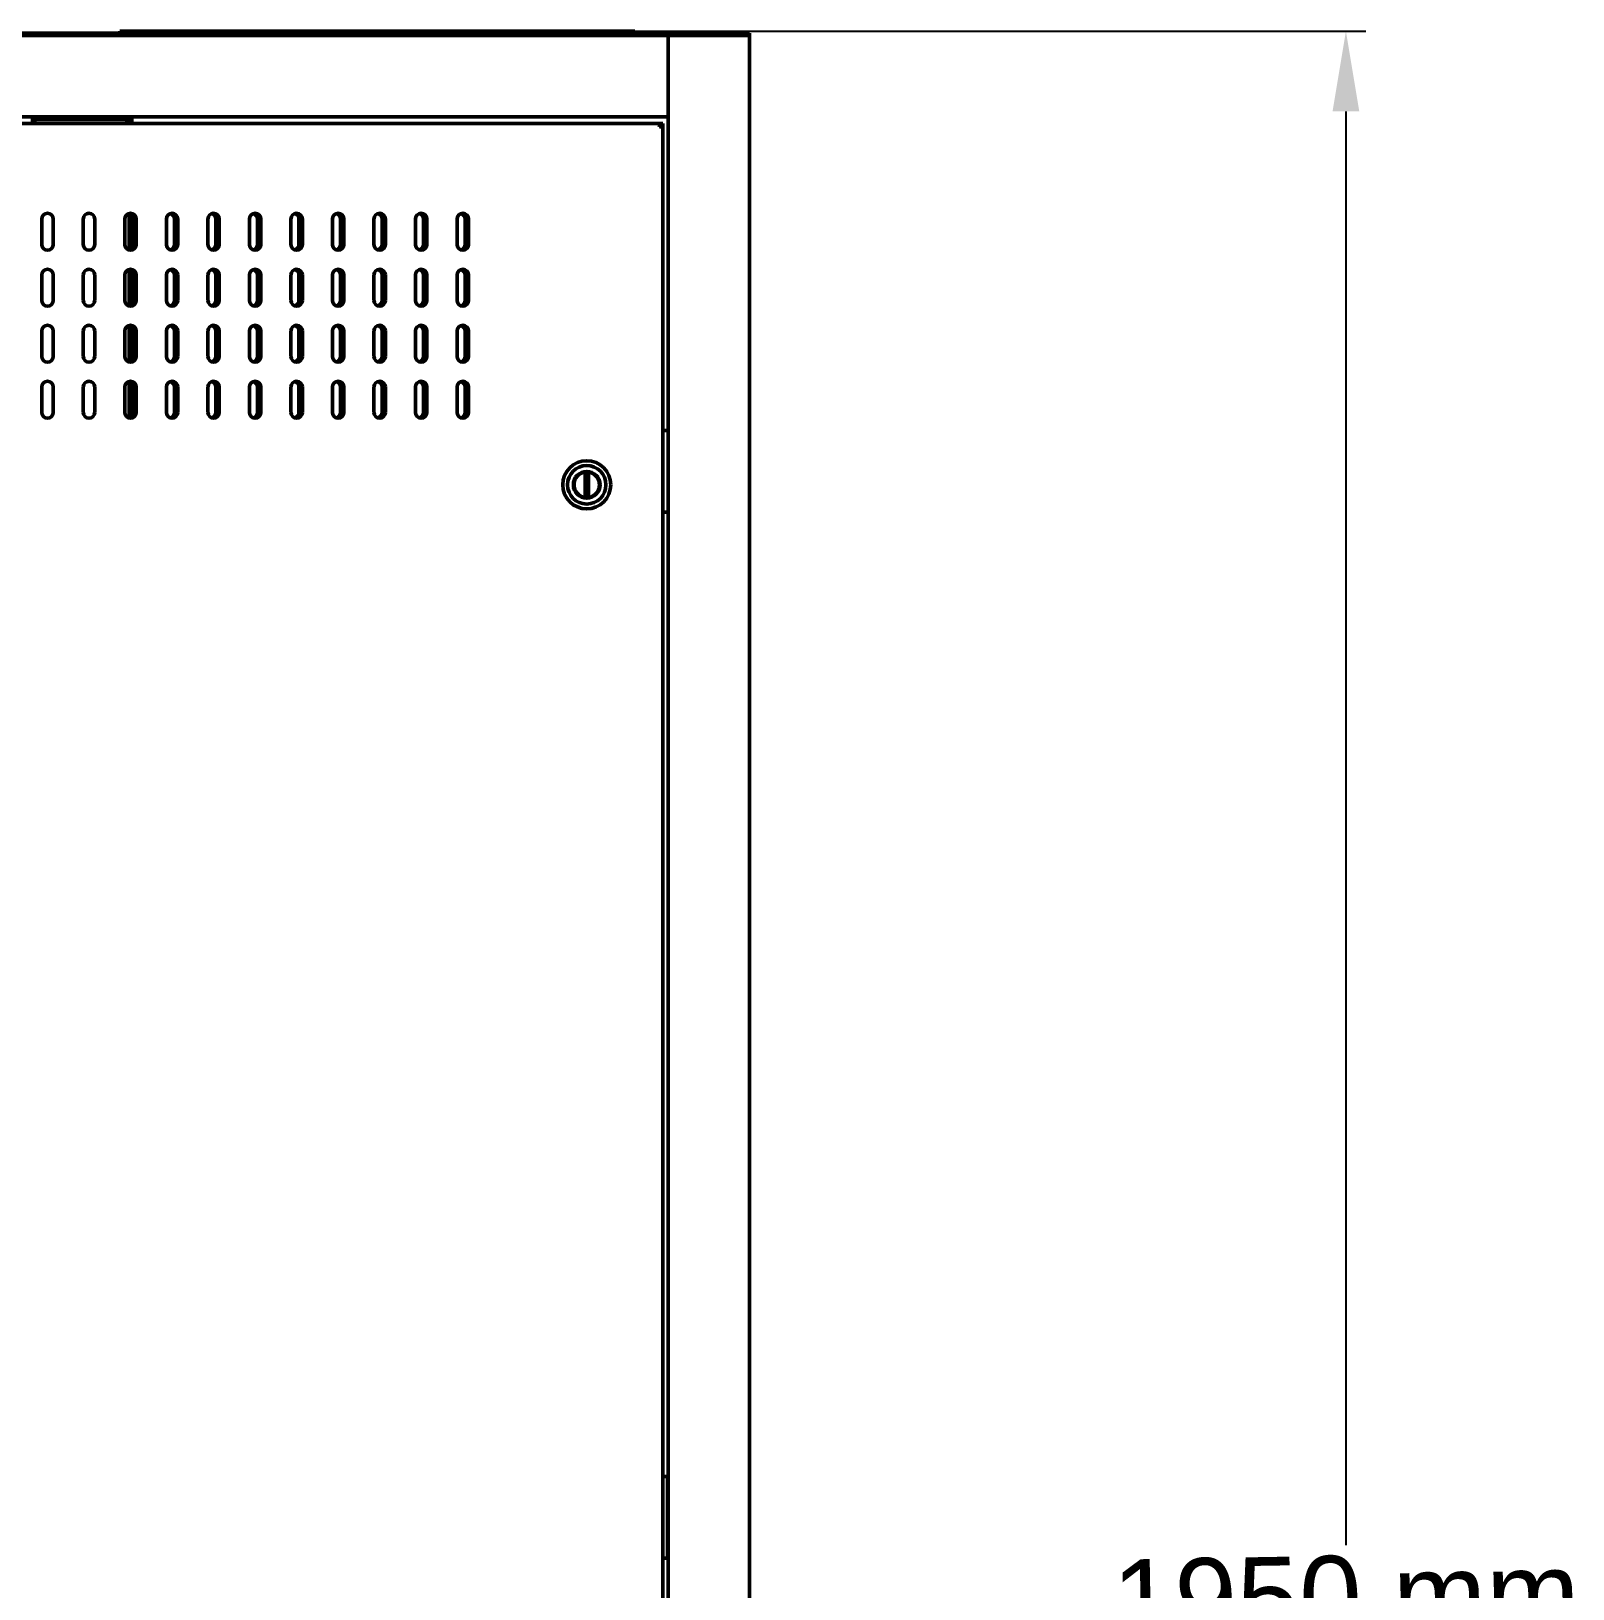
# Model space of a CAD drawing. Header units: millimetres. Extents: x -1 to 171, y 0 to 195.
# Drawn here: x 75.2 to 171.2, y 98 to 195 of the extents above; entities that cross this region are included whole.
import ezdxf

# ---------------------------------------------------------------- set-up
doc = ezdxf.new("R2010")
doc.units = ezdxf.units.MM
doc.layers.add('Visible (ANSI)', color=7, linetype='Continuous', lineweight=50)
doc.styles.get("Standard").update_dxf_attribs({"font": 'arial.ttf'})
doc.dimstyles.new('ISO-25', dxfattribs={"dimtxt": 2.5, "dimasz": 2.5, "dimexe": 1.25, "dimexo": 0.625, "dimtad": 1, "dimtxsty": 'Standard', "dimcen": 2.5, "dimadec": 0, "dimazin": 0, "dimtfac": 1, "dimtmove": 0, "dimatfit": 3, "dimfxl": 1, "dimarcsym": 0})

# ---------------------------------------------------------------- blocks, each defined once
blk = doc.blocks.new('*D21')
at = {"color": 0, "lineweight": -2}
for p, q in [((112.763, 195), (158.313, 195)), ((157.063, 190), (157.063, 100.678)), ((157.063, 5), (157.063, 94.322)), ((119.895, 0), (158.313, 0))]:
    blk.add_line(p, q, dxfattribs=at)
at = {"color": 0}
for points in [[(157.896, 190), (156.229, 190), (157.063, 195)], [(156.229, 5), (157.896, 5), (157.063, 0)]]:
    blk.add_solid(points, dxfattribs=at)
at = {"layer": 'Defpoints', "color": 0}
for p in [(112.138, 195), (157.063, 195), (119.27, 0)]:
    blk.add_point(p, dxfattribs=at)
at = {"color": 0, "insert": (157.063, 97.5), "char_height": 5, "attachment_point": 5, "rotation": 1}
blk.add_mtext('1950 mm', dxfattribs=at)

msp = doc.modelspace()

# ---------------------------------------------------------------- linework, layer by layer
at = {"layer": 'Visible (ANSI)'}
for p, q in [((4.403, 194.878), (119.27, 194.878)), ((4.403, 194.726), (119.27, 194.726)), ((80.678, 195), (81.313, 195)), ((80.678, 195), (80.678, 194.878)), ((112.138, 195), (81.313, 195)), ((112.138, 195), (112.772, 195)), ((112.772, 194.878), (112.772, 195)), ((114.831, 194.726), (114.831, 194.092)), ((114.831, 190.287), (114.831, 194.092)), ((115.465, 194.726), (119.27, 194.726)), ((119.27, 194.878), (119.904, 194.878)), ((119.904, 194.726), (119.27, 194.726)), ((119.904, 194.726), (119.27, 194.726)), ((119.904, 194.726), (119.904, 194.878)), ((119.904, 194.726), (119.904, 0)), ((114.831, 190.287), (114.831, 189.653)), ((8.842, 189.653), (114.831, 189.653)), ((9.159, 189.257), (114.514, 189.257)), ((75.23, 189.653), (75.23, 189.257)), ((75.306, 189.501), (75.306, 189.653)), ((81.191, 189.501), (75.306, 189.501)), ((81.191, 189.653), (81.191, 189.501)), ((81.267, 189.257), (81.267, 189.653)), ((81.419, 189.653), (81.419, 189.257)), ((114.514, 189.135), (114.514, 189.257)), ((114.831, 189.653), (114.831, 15.219)), ((114.276, 189.017), (114.279, 189.02)), ((114.483, 189.133), (114.514, 189.133)), ((114.514, 189.133), (114.514, 15.462)), ((81.267, 181.367), (81.267, 183.644)), ((81.419, 181.365), (81.419, 183.645)), ((75.816, 181.713), (75.816, 183.298)), ((76.526, 183.298), (76.526, 181.713)), ((78.403, 181.713), (78.403, 183.298)), ((79.113, 183.298), (79.113, 181.713)), ((80.99, 181.713), (80.99, 183.298)), ((81.49, 183.298), (81.49, 181.713)), ((81.701, 183.298), (81.701, 181.713)), ((83.578, 181.713), (83.578, 183.298)), ((84.077, 183.298), (84.077, 181.713)), ((84.288, 183.298), (84.288, 181.713)), ((86.165, 181.713), (86.165, 183.298)), ((86.664, 183.298), (86.664, 181.713)), ((86.875, 183.298), (86.875, 181.713)), ((88.752, 181.713), (88.752, 183.298)), ((89.252, 183.298), (89.252, 181.713)), ((89.462, 183.298), (89.462, 181.713)), ((91.339, 181.713), (91.339, 183.298)), ((91.839, 183.298), (91.839, 181.713)), ((92.049, 183.298), (92.049, 181.713)), ((93.926, 181.713), (93.926, 183.298)), ((94.426, 183.298), (94.426, 181.713)), ((94.636, 183.298), (94.636, 181.713)), ((96.513, 181.713), (96.513, 183.298)), ((97.013, 183.298), (97.013, 181.713)), ((97.224, 183.298), (97.224, 181.713)), ((99.1, 181.713), (99.1, 183.298)), ((99.6, 183.298), (99.6, 181.713)), ((99.811, 183.298), (99.811, 181.713)), ((101.688, 181.713), (101.688, 183.298)), ((102.187, 183.298), (102.187, 181.713)), ((102.398, 183.298), (102.398, 181.713)), ((75.816, 178.225), (75.816, 179.811)), ((76.526, 179.811), (76.526, 178.225)), ((78.403, 178.225), (78.403, 179.811)), ((79.113, 179.811), (79.113, 178.225)), ((80.99, 178.225), (80.99, 179.811)), ((81.267, 177.879), (81.267, 180.157)), ((81.419, 177.878), (81.419, 180.158)), ((81.49, 179.811), (81.49, 178.225)), ((81.701, 179.811), (81.701, 178.225)), ((83.578, 178.225), (83.578, 179.811)), ((84.077, 179.811), (84.077, 178.225)), ((84.288, 179.811), (84.288, 178.225)), ((86.165, 178.225), (86.165, 179.811)), ((86.664, 179.811), (86.664, 178.225)), ((86.875, 179.811), (86.875, 178.225)), ((88.752, 178.225), (88.752, 179.811)), ((89.252, 179.811), (89.252, 178.225)), ((89.462, 179.811), (89.462, 178.225)), ((91.339, 178.225), (91.339, 179.811)), ((91.839, 179.811), (91.839, 178.225)), ((92.049, 179.811), (92.049, 178.225)), ((93.926, 178.225), (93.926, 179.811)), ((94.426, 179.811), (94.426, 178.225)), ((94.636, 179.811), (94.636, 178.225)), ((96.513, 178.225), (96.513, 179.811)), ((97.013, 179.811), (97.013, 178.225)), ((97.224, 179.811), (97.224, 178.225)), ((99.1, 178.225), (99.1, 179.811)), ((99.6, 179.811), (99.6, 178.225)), ((99.811, 179.811), (99.811, 178.225)), ((101.688, 178.225), (101.688, 179.811)), ((102.187, 179.811), (102.187, 178.225)), ((102.398, 179.811), (102.398, 178.225)), ((81.267, 174.391), (81.267, 176.669)), ((81.419, 174.39), (81.419, 176.67)), ((75.816, 174.738), (75.816, 176.323)), ((76.526, 176.323), (76.526, 174.738)), ((78.403, 174.738), (78.403, 176.323)), ((79.113, 176.323), (79.113, 174.738)), ((80.99, 174.738), (80.99, 176.323)), ((81.49, 176.323), (81.49, 174.738)), ((81.701, 176.323), (81.701, 174.738)), ((83.578, 174.738), (83.578, 176.323)), ((84.077, 176.323), (84.077, 174.738)), ((84.288, 176.323), (84.288, 174.738)), ((86.165, 174.738), (86.165, 176.323)), ((86.664, 176.323), (86.664, 174.738)), ((86.875, 176.323), (86.875, 174.738)), ((88.752, 174.738), (88.752, 176.323)), ((89.252, 176.323), (89.252, 174.738)), ((89.462, 176.323), (89.462, 174.738)), ((91.339, 174.738), (91.339, 176.323)), ((91.839, 176.323), (91.839, 174.738)), ((92.049, 176.323), (92.049, 174.738)), ((93.926, 174.738), (93.926, 176.323)), ((94.426, 176.323), (94.426, 174.738)), ((94.636, 176.323), (94.636, 174.738)), ((96.513, 174.738), (96.513, 176.323)), ((97.013, 176.323), (97.013, 174.738)), ((97.224, 176.323), (97.224, 174.738)), ((99.1, 174.738), (99.1, 176.323)), ((99.6, 176.323), (99.6, 174.738)), ((99.811, 176.323), (99.811, 174.738)), ((101.688, 174.738), (101.688, 176.323)), ((102.187, 176.323), (102.187, 174.738)), ((102.398, 176.323), (102.398, 174.738)), ((75.816, 171.25), (75.816, 172.835)), ((76.526, 172.835), (76.526, 171.25)), ((78.403, 171.25), (78.403, 172.835)), ((79.113, 172.835), (79.113, 171.25)), ((80.99, 171.25), (80.99, 172.835)), ((81.267, 170.904), (81.267, 173.182)), ((81.419, 170.903), (81.419, 173.183)), ((81.49, 172.835), (81.49, 171.25)), ((81.701, 172.835), (81.701, 171.25)), ((83.578, 171.25), (83.578, 172.835)), ((84.077, 172.835), (84.077, 171.25)), ((84.288, 172.835), (84.288, 171.25)), ((86.165, 171.25), (86.165, 172.835)), ((86.664, 172.835), (86.664, 171.25)), ((86.875, 172.835), (86.875, 171.25)), ((88.752, 171.25), (88.752, 172.835)), ((89.252, 172.835), (89.252, 171.25)), ((89.462, 172.835), (89.462, 171.25)), ((91.339, 171.25), (91.339, 172.835)), ((91.839, 172.835), (91.839, 171.25)), ((92.049, 172.835), (92.049, 171.25)), ((93.926, 171.25), (93.926, 172.835)), ((94.426, 172.835), (94.426, 171.25)), ((94.636, 172.835), (94.636, 171.25)), ((96.513, 171.25), (96.513, 172.835)), ((97.013, 172.835), (97.013, 171.25)), ((97.224, 172.835), (97.224, 171.25)), ((99.1, 171.25), (99.1, 172.835)), ((99.6, 172.835), (99.6, 171.25)), ((99.811, 172.835), (99.811, 171.25)), ((101.688, 171.25), (101.688, 172.835)), ((102.187, 172.835), (102.187, 171.25)), ((102.398, 172.835), (102.398, 171.25)), ((114.514, 170.118), (114.527, 170.118)), ((114.527, 170.118), (114.831, 170.118)), ((109.667, 165.954), (109.667, 167.529)), ((109.867, 167.529), (109.867, 165.954)), ((114.527, 165.045), (114.514, 165.045)), ((114.831, 165.045), (114.527, 165.045)), ((114.514, 104.957), (114.792, 104.957)), ((114.792, 104.957), (114.792, 104.323)), ((114.792, 100.518), (114.792, 104.323)), ((114.792, 100.518), (114.792, 99.884)), ((114.514, 99.884), (114.792, 99.884))]:
    msp.add_line(p, q, dxfattribs=at)
for radius in [1.498, 1.198, 0.834, 0.804]:
    msp.add_circle((109.767, 166.741), radius, dxfattribs=at)
for centre, radius, start, end in [((76.171, 183.298), 0.355, 0, 180), ((78.758, 183.298), 0.355, 0, 180), ((81.346, 183.298), 0.355, 0, 180), ((81.135, 183.298), 0.355, 0, 36.8699), ((83.933, 183.298), 0.355, 0, 180), ((83.722, 183.298), 0.355, 0, 72.75678), ((86.52, 183.298), 0.355, 0, 180), ((86.309, 183.298), 0.355, 0, 72.75678), ((89.107, 183.298), 0.355, 0, 180), ((88.896, 183.298), 0.355, 0, 72.75678), ((91.694, 183.298), 0.355, 0, 180), ((91.484, 183.298), 0.355, 0, 72.75678), ((94.281, 183.298), 0.355, 0, 180), ((94.071, 183.298), 0.355, 0, 72.75678), ((96.868, 183.298), 0.355, 0, 180), ((96.658, 183.298), 0.355, 0, 72.75678), ((99.456, 183.298), 0.355, 0, 180), ((99.245, 183.298), 0.355, 0, 72.75678), ((102.043, 183.298), 0.355, 0, 180), ((101.832, 183.298), 0.355, 0, 72.75678), ((76.171, 181.713), 0.355, 180, 0), ((78.758, 181.713), 0.355, 180, 0), ((81.346, 181.713), 0.355, 180, 0), ((81.135, 181.713), 0.355, 323.1301, 0), ((83.933, 181.713), 0.355, 180, 0), ((83.722, 181.713), 0.355, 287.24322, 0), ((86.52, 181.713), 0.355, 180, 0), ((86.309, 181.713), 0.355, 287.24322, 0), ((89.107, 181.713), 0.355, 180, 0), ((88.896, 181.713), 0.355, 287.24322, 0), ((91.694, 181.713), 0.355, 180, 0), ((91.484, 181.713), 0.355, 287.24322, 0), ((94.281, 181.713), 0.355, 180, 0), ((94.071, 181.713), 0.355, 287.24322, 0), ((96.868, 181.713), 0.355, 180, 0), ((96.658, 181.713), 0.355, 287.24322, 0), ((99.456, 181.713), 0.355, 180, 0), ((99.245, 181.713), 0.355, 287.24322, 0), ((102.043, 181.713), 0.355, 180, 0), ((101.832, 181.713), 0.355, 287.24322, 0), ((76.171, 179.811), 0.355, 0, 180), ((78.758, 179.811), 0.355, 0, 180), ((81.346, 179.811), 0.355, 0, 180), ((81.135, 179.811), 0.355, 0, 36.8699), ((83.933, 179.811), 0.355, 0, 180), ((83.722, 179.811), 0.355, 0, 72.75678), ((86.52, 179.811), 0.355, 0, 180), ((86.309, 179.811), 0.355, 0, 72.75678), ((89.107, 179.811), 0.355, 0, 180), ((88.896, 179.811), 0.355, 0, 72.75678), ((91.694, 179.811), 0.355, 0, 180), ((91.484, 179.811), 0.355, 0, 72.75678), ((94.281, 179.811), 0.355, 0, 180), ((94.071, 179.811), 0.355, 0, 72.75678), ((96.868, 179.811), 0.355, 0, 180), ((96.658, 179.811), 0.355, 0, 72.75678), ((99.456, 179.811), 0.355, 0, 180), ((99.245, 179.811), 0.355, 0, 72.75678), ((102.043, 179.811), 0.355, 0, 180), ((101.832, 179.811), 0.355, 0, 72.75678), ((76.171, 178.225), 0.355, 180, 0), ((78.758, 178.225), 0.355, 180, 0), ((81.346, 178.225), 0.355, 180, 0), ((81.135, 178.225), 0.355, 323.1301, 0), ((83.933, 178.225), 0.355, 180, 0), ((83.722, 178.225), 0.355, 287.24322, 0), ((86.52, 178.225), 0.355, 180, 0), ((86.309, 178.225), 0.355, 287.24322, 0), ((89.107, 178.225), 0.355, 180, 0), ((88.896, 178.225), 0.355, 287.24322, 0), ((91.694, 178.225), 0.355, 180, 0), ((91.484, 178.225), 0.355, 287.24322, 0), ((94.281, 178.225), 0.355, 180, 0), ((94.071, 178.225), 0.355, 287.24322, 0), ((96.868, 178.225), 0.355, 180, 0), ((96.658, 178.225), 0.355, 287.24322, 0), ((99.456, 178.225), 0.355, 180, 0), ((99.245, 178.225), 0.355, 287.24322, 0), ((102.043, 178.225), 0.355, 180, 0), ((101.832, 178.225), 0.355, 287.24322, 0), ((76.171, 176.323), 0.355, 0, 180), ((78.758, 176.323), 0.355, 0, 180), ((81.346, 176.323), 0.355, 0, 180), ((83.933, 176.323), 0.355, 0, 180), ((83.722, 176.323), 0.355, 0, 72.75678), ((86.52, 176.323), 0.355, 0, 180), ((86.309, 176.323), 0.355, 0, 72.75678), ((89.107, 176.323), 0.355, 0, 180), ((88.896, 176.323), 0.355, 0, 72.75678), ((91.694, 176.323), 0.355, 0, 180), ((91.484, 176.323), 0.355, 0, 72.75678), ((94.281, 176.323), 0.355, 0, 180), ((94.071, 176.323), 0.355, 0, 72.75678), ((96.868, 176.323), 0.355, 0, 180), ((96.658, 176.323), 0.355, 0, 72.75678), ((99.456, 176.323), 0.355, 0, 180), ((99.245, 176.323), 0.355, 0, 72.75678), ((102.043, 176.323), 0.355, 0, 180), ((101.832, 176.323), 0.355, 0, 72.75678), ((81.135, 176.323), 0.355, 0, 36.8699), ((76.171, 174.738), 0.355, 180, 0), ((78.758, 174.738), 0.355, 180, 0), ((81.346, 174.738), 0.355, 180, 0), ((81.135, 174.738), 0.355, 323.1301, 0), ((83.933, 174.738), 0.355, 180, 0), ((83.722, 174.738), 0.355, 287.24322, 0), ((86.52, 174.738), 0.355, 180, 0), ((86.309, 174.738), 0.355, 287.24322, 0), ((89.107, 174.738), 0.355, 180, 0), ((88.896, 174.738), 0.355, 287.24322, 0), ((91.694, 174.738), 0.355, 180, 0), ((91.484, 174.738), 0.355, 287.24322, 0), ((94.281, 174.738), 0.355, 180, 0), ((94.071, 174.738), 0.355, 287.24322, 0), ((96.868, 174.738), 0.355, 180, 0), ((96.658, 174.738), 0.355, 287.24322, 0), ((99.456, 174.738), 0.355, 180, 0), ((99.245, 174.738), 0.355, 287.24322, 0), ((102.043, 174.738), 0.355, 180, 0), ((101.832, 174.738), 0.355, 287.24322, 0), ((76.171, 172.835), 0.355, 0, 180), ((78.758, 172.835), 0.355, 0, 180), ((81.346, 172.835), 0.355, 0, 180), ((81.135, 172.835), 0.355, 0, 36.8699), ((83.933, 172.835), 0.355, 0, 180), ((83.722, 172.835), 0.355, 0, 72.75678), ((86.52, 172.835), 0.355, 0, 180), ((86.309, 172.835), 0.355, 0, 72.75678), ((89.107, 172.835), 0.355, 0, 180), ((88.896, 172.835), 0.355, 0, 72.75678), ((91.694, 172.835), 0.355, 0, 180), ((91.484, 172.835), 0.355, 0, 72.75678), ((94.281, 172.835), 0.355, 0, 180), ((94.071, 172.835), 0.355, 0, 72.75678), ((96.868, 172.835), 0.355, 0, 180), ((96.658, 172.835), 0.355, 0, 72.75678), ((99.456, 172.835), 0.355, 0, 180), ((99.245, 172.835), 0.355, 0, 72.75678), ((102.043, 172.835), 0.355, 0, 180), ((101.832, 172.835), 0.355, 0, 72.75678), ((76.171, 171.25), 0.355, 180, 0), ((78.758, 171.25), 0.355, 180, 0), ((81.346, 171.25), 0.355, 180, 0), ((81.135, 171.25), 0.355, 323.1301, 0), ((83.933, 171.25), 0.355, 180, 0), ((83.722, 171.25), 0.355, 287.24322, 0), ((86.52, 171.25), 0.355, 180, 0), ((86.309, 171.25), 0.355, 287.24322, 0), ((89.107, 171.25), 0.355, 180, 0), ((88.896, 171.25), 0.355, 287.24322, 0), ((91.694, 171.25), 0.355, 180, 0), ((91.484, 171.25), 0.355, 287.24322, 0), ((94.281, 171.25), 0.355, 180, 0), ((94.071, 171.25), 0.355, 287.24322, 0), ((96.868, 171.25), 0.355, 180, 0), ((96.658, 171.25), 0.355, 287.24322, 0), ((99.456, 171.25), 0.355, 180, 0), ((99.245, 171.25), 0.355, 287.24322, 0), ((102.043, 171.25), 0.355, 180, 0), ((101.832, 171.25), 0.355, 287.24322, 0), ((109.767, 166.741), 0.794, 98.6816, 261.3184), ((109.767, 166.741), 0.794, 84.22461, 95.77539), ((109.767, 166.741), 0.794, 278.6816, 81.3184), ((109.767, 166.741), 0.794, 264.22461, 275.77539)]:
    msp.add_arc(centre, radius, start, end, dxfattribs=at)
msp.add_ellipse((109.467, 167.498), major_axis=(-0.0193, 0.0079), ratio=0.977438, start_param=2.854549, end_param=3.368512, dxfattribs=at)
for points, knots in [([(75.382, 189.349), (75.321, 189.427), (75.261, 189.506), (75.24, 189.584), (75.233, 189.607), (75.23, 189.63), (75.23, 189.653)], [0, 0, 0, 0, 1.215675, 1.215675, 1.215675, 1.570796, 1.570796, 1.570796, 1.570796]), ([(75.382, 189.349), (75.363, 189.411), (75.343, 189.47), (75.324, 189.492), (75.318, 189.498), (75.312, 189.501), (75.306, 189.501)], [0, 0, 0, 0, 1.215675, 1.215675, 1.215675, 1.570796, 1.570796, 1.570796, 1.570796]), ([(81.115, 189.349), (81.176, 189.427), (81.236, 189.506), (81.257, 189.584), (81.264, 189.607), (81.267, 189.63), (81.267, 189.653)], [0, 0, 0, 0, 1.215675, 1.215675, 1.215675, 1.570796, 1.570796, 1.570796, 1.570796]), ([(81.115, 189.349), (81.134, 189.411), (81.154, 189.47), (81.174, 189.492), (81.179, 189.498), (81.185, 189.501), (81.191, 189.501)], [0, 0, 0, 0, 1.215675, 1.215675, 1.215675, 1.570796, 1.570796, 1.570796, 1.570796]), ([(114.514, 189.257), (114.458, 189.257), (114.403, 189.206), (114.347, 189.128), (114.321, 189.093), (114.296, 189.053), (114.271, 189.014)], [0, 0, 0, 0, 1.080905, 1.080905, 1.080905, 1.570796, 1.570796, 1.570796, 1.570796]), ([(114.271, 189.014), (114.337, 189.066), (114.404, 189.116), (114.47, 189.13), (114.485, 189.134), (114.5, 189.135), (114.514, 189.135)], [0, 0, 0, 0, 1.28542, 1.28542, 1.28542, 1.570796, 1.570796, 1.570796, 1.570796]), ([(114.271, 189.014), (114.359, 189.041), (114.444, 189.068), (114.486, 189.096), (114.504, 189.108), (114.514, 189.12), (114.514, 189.133)], [0, 0, 0, 0, 1.080905, 1.080905, 1.080905, 1.570796, 1.570796, 1.570796, 1.570796]), ([(109.647, 167.526), (109.65, 167.526), (109.652, 167.527), (109.657, 167.528), (109.66, 167.528), (109.663, 167.528), (109.665, 167.529), (109.667, 167.529), (109.667, 167.529), (109.667, 167.529)], [0.0909595, 0.0909595, 0.0909595, 0.0909595, 0.09857407, 0.09857407, 0.10618863, 0.10618863, 0.11371705, 0.11371705, 0.12124546, 0.12124546, 0.12124546, 0.12124546]), ([(109.667, 167.529), (109.667, 167.529), (109.668, 167.529), (109.67, 167.529), (109.671, 167.529), (109.675, 167.53), (109.677, 167.53), (109.682, 167.531), (109.685, 167.531), (109.687, 167.531)], [-0.06042659, -0.06042659, -0.06042659, -0.06042659, -0.05289374, -0.05289374, -0.0453609, -0.0453609, -0.03777881, -0.03777881, -0.03019672, -0.03019672, -0.03019672, -0.03019672]), ([(109.847, 167.531), (109.849, 167.531), (109.852, 167.531), (109.857, 167.53), (109.859, 167.53), (109.863, 167.529), (109.864, 167.529), (109.866, 167.529), (109.867, 167.529), (109.867, 167.529)], [-0.09065645, -0.09065645, -0.09065645, -0.09065645, -0.08307436, -0.08307436, -0.07549227, -0.07549227, -0.06795943, -0.06795943, -0.06042659, -0.06042659, -0.06042659, -0.06042659]), ([(109.867, 167.529), (109.867, 167.529), (109.867, 167.529), (109.869, 167.529), (109.871, 167.528), (109.874, 167.528), (109.877, 167.528), (109.882, 167.527), (109.884, 167.526), (109.887, 167.526)], [0, 0, 0, 0, 0.00752841, 0.00752841, 0.01505682, 0.01505682, 0.02267139, 0.02267139, 0.03028596, 0.03028596, 0.03028596, 0.03028596]), ([(110.047, 167.495), (110.047, 167.493), (110.047, 167.492), (110.048, 167.49), (110.049, 167.489), (110.05, 167.488)], [0.0013084, 0.0013084, 0.0013084, 0.0013084, 0.00730888, 0.00730888, 0.01432544, 0.01432544, 0.01432544, 0.01432544]), ([(110.051, 167.485), (110.051, 167.486), (110.05, 167.486), (110.05, 167.487), (110.05, 167.487), (110.05, 167.487), (110.05, 167.488)], [0, 0, 0, 0, 0.125, 0.125, 0.125, 0.1796364, 0.1796364, 0.1796364, 0.1796364]), ([(110.053, 167.483), (110.053, 167.483), (110.053, 167.483), (110.054, 167.483), (110.054, 167.483), (110.054, 167.483), (110.054, 167.483)], [0.2815456, 0.2815456, 0.2815456, 0.2815456, 0.4, 0.4, 0.4, 0.405332, 0.405332, 0.405332, 0.405332]), ([(110.055, 167.482), (110.055, 167.482), (110.055, 167.482), (110.055, 167.481), (110.056, 167.481), (110.057, 167.481), (110.057, 167.48), (110.057, 167.48), (110.057, 167.48), (110.058, 167.48)], [0.5281418, 0.5281418, 0.5281418, 0.5281418, 0.6, 0.6, 0.6, 0.8, 0.8, 0.8, 0.8487889, 0.8487889, 0.8487889, 0.8487889]), ([(109.667, 165.954), (109.667, 165.954), (109.667, 165.954), (109.665, 165.954), (109.663, 165.954), (109.66, 165.955), (109.657, 165.955), (109.652, 165.956), (109.65, 165.956), (109.647, 165.957)], [-0.12124546, -0.12124546, -0.12124546, -0.12124546, -0.11371705, -0.11371705, -0.10618863, -0.10618863, -0.09857407, -0.09857407, -0.0909595, -0.0909595, -0.0909595, -0.0909595]), ([(109.687, 165.951), (109.685, 165.952), (109.682, 165.952), (109.677, 165.953), (109.675, 165.953), (109.671, 165.953), (109.67, 165.953), (109.668, 165.954), (109.667, 165.954), (109.667, 165.954)], [0.03019672, 0.03019672, 0.03019672, 0.03019672, 0.03777881, 0.03777881, 0.0453609, 0.0453609, 0.05289374, 0.05289374, 0.06042659, 0.06042659, 0.06042659, 0.06042659]), ([(109.867, 165.954), (109.867, 165.954), (109.866, 165.954), (109.864, 165.953), (109.863, 165.953), (109.859, 165.953), (109.857, 165.953), (109.852, 165.952), (109.849, 165.952), (109.847, 165.951)], [0.06042659, 0.06042659, 0.06042659, 0.06042659, 0.06795943, 0.06795943, 0.07549227, 0.07549227, 0.08307436, 0.08307436, 0.09065645, 0.09065645, 0.09065645, 0.09065645]), ([(109.887, 165.957), (109.884, 165.956), (109.882, 165.956), (109.877, 165.955), (109.874, 165.955), (109.871, 165.954), (109.869, 165.954), (109.867, 165.954), (109.867, 165.954), (109.867, 165.954)], [-0.03028596, -0.03028596, -0.03028596, -0.03028596, -0.02267139, -0.02267139, -0.01505682, -0.01505682, -0.00752841, -0.00752841, 0, 0, 0, 0])]:
    msp.add_open_spline(points, degree=3, knots=knots, dxfattribs=at)
for points in [[(114.271, 189.014), (114.31, 189.038), (114.348, 189.062), (114.371, 189.087)], [(109.475, 167.479), (109.475, 167.48), (109.475, 167.48), (109.476, 167.48)], [(109.476, 167.48), (109.476, 167.48), (109.477, 167.481), (109.478, 167.481)], [(109.478, 167.481), (109.479, 167.481), (109.479, 167.482), (109.479, 167.482)], [(109.479, 167.482), (109.48, 167.482), (109.481, 167.483), (109.481, 167.484)], [(109.481, 167.484), (109.482, 167.484), (109.482, 167.485), (109.483, 167.485)], [(110.051, 167.485), (110.051, 167.485), (110.052, 167.485), (110.052, 167.484)], [(110.052, 167.484), (110.052, 167.484), (110.053, 167.484), (110.053, 167.483)], [(110.054, 167.483), (110.054, 167.482), (110.054, 167.482), (110.055, 167.482)], [(110.058, 167.48), (110.058, 167.48), (110.059, 167.48), (110.059, 167.48)], [(110.059, 167.48), (110.059, 167.48), (110.059, 167.479), (110.059, 167.479)]]:
    msp.add_open_spline(points, degree=3, dxfattribs=at)

# ---------------------------------------------------------------- dimensions: what is measured, and where the dimension line sits
dim = msp.add_linear_dim(base=(157.063, 195), p1=(119.27, 0), p2=(112.138, 195), angle=270, text='1950 mm', dimstyle='ISO-25', override={"dimtxt": 5, "dimasz": 5})
dim.commit()
dim.dimension.update_dxf_attribs({"geometry": '*D21', "text_midpoint": (157.063, 97.5), "text_rotation": 1})

doc.saveas('drawing.dxf')
